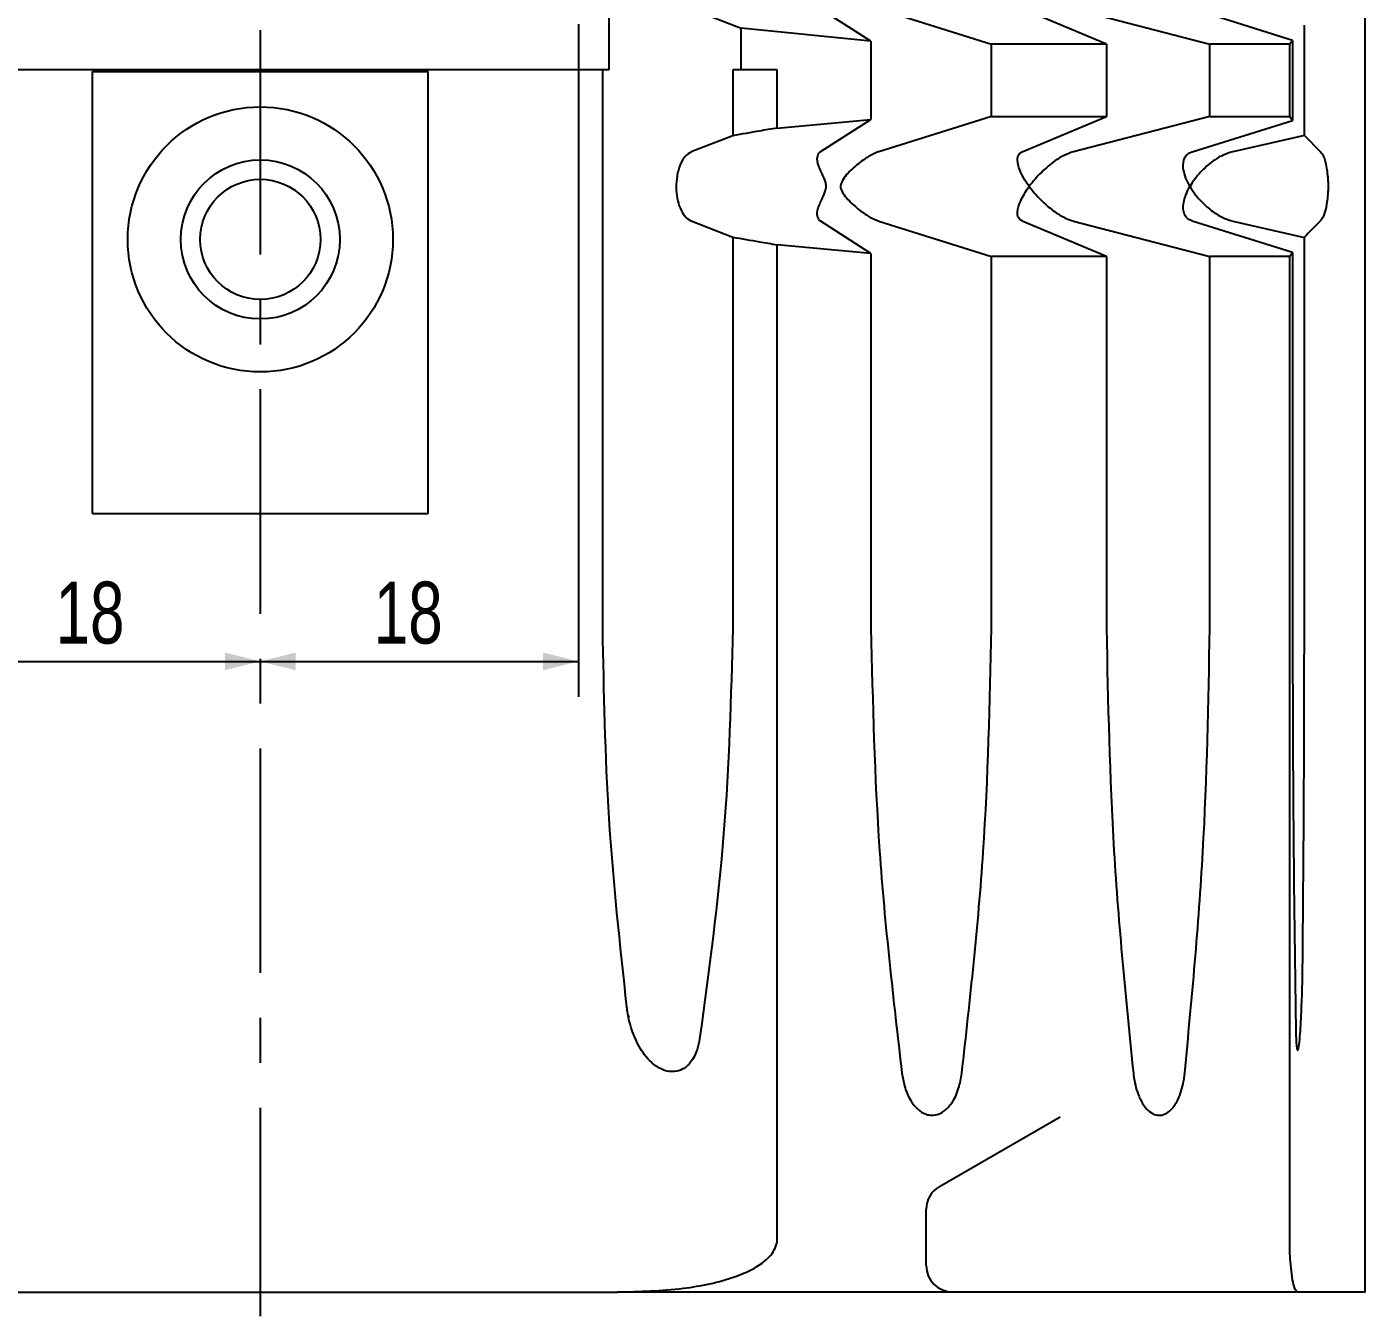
# Model space of a CAD drawing. Header units: millimetres. Extents: x 8 to 832, y 8 to 585.
# Drawn here: x 560 to 635.7, y 178.7 to 251.7 of the extents above; entities that cross this region are included whole.
import ezdxf

# ---------------------------------------------------------------- set-up
doc = ezdxf.new("R2010")
doc.units = ezdxf.units.MM
doc.linetypes.add('CENTERX2', pattern=[20.32, 12.7, -2.54, 2.54, -2.54])
doc.layers.add('CENTERLINE', color=4, linetype='CENTERX2')
doc.layers.add('DIMENSIONS', color=2, linetype='Continuous')
doc.layers.add('OUTLINE', color=7, linetype='Continuous', lineweight=25)
doc.styles.add('SLDTEXTSTYLE0', font='TXT', dxfattribs={"width": 0.75})
doc.dimstyles.new('SLDDIMSTYLE2', dxfattribs={"dimtxt": 3.5, "dimasz": 2, "dimexe": 0, "dimexo": 0.0625, "dimgap": 0.875, "dimtad": 1, "dimrnd": 1e-09, "dimzin": 12, "dimdsep": 46, "dimtxsty": 'SLDTEXTSTYLE0', "dimsah": 1, "dimcen": 0.09, "dimadec": 0, "dimazin": 3, "dimtfac": 1, "dimtofl": 0, "dimtmove": 0, "dimatfit": 3, "dimfxl": 0, "dimfrac": 2, "dimtolj": 1, "dimtzin": 12, "dimarcsym": 0})

# ---------------------------------------------------------------- blocks, each defined once
blk = doc.blocks.new('_D_111')
at = {"layer": 'DIMENSIONS'}
for p, q in [((555.162, 251.851), (555.162, 213.795)), ((555.162, 215.795), (573.162, 215.795))]:
    blk.add_line(p, q, dxfattribs=at)
for points in [[(555.162, 215.795), (557.162, 215.295), (557.162, 216.295)], [(573.162, 215.795), (571.162, 216.295), (571.162, 215.295)]]:
    blk.add_solid(points, dxfattribs=at)
at = {"layer": 'DIMENSIONS', "insert": (561.576, 220.307), "char_height": 3.5, "attachment_point": 1, "style": 'SLDTEXTSTYLE0'}
blk.add_mtext('18', dxfattribs=at)
blk = doc.blocks.new('_D_112')
at = {"layer": 'DIMENSIONS'}
for p, q in [((591.162, 251.84), (591.162, 213.795)), ((573.162, 215.795), (591.162, 215.795))]:
    blk.add_line(p, q, dxfattribs=at)
for points in [[(573.162, 215.795), (575.162, 215.295), (575.162, 216.295)], [(591.162, 215.795), (589.162, 216.295), (589.162, 215.295)]]:
    blk.add_solid(points, dxfattribs=at)
at = {"layer": 'DIMENSIONS', "insert": (579.576, 220.307), "char_height": 3.5, "attachment_point": 1, "style": 'SLDTEXTSTYLE0'}
blk.add_mtext('18', dxfattribs=at)

msp = doc.modelspace()

# ---------------------------------------------------------------- linework, layer by layer
at = {"layer": 'CENTERLINE'}
msp.add_line((573.16249, 414.06771), (573.16249, 178.74946), dxfattribs=at)
at = {"layer": 'OUTLINE'}
for p, q in [((635.66249, 180.11771), (635.66249, 414.01687)), ((592.87289, 252.76466), (592.87289, 249.26772)), ((597.54153, 252.71142), (600.35963, 251.61754)), ((607.70281, 250.88082), (604.83912, 252.71142)), ((608.14878, 252.70531), (614.52018, 250.71002)), ((621.02314, 250.71002), (616.26219, 252.70531)), ((619.16981, 252.70531), (626.87319, 250.71002)), ((631.54914, 250.9304), (625.88034, 252.70531)), ((600.35963, 249.26772), (600.35963, 251.61754)), ((607.70281, 250.88082), (600.35963, 251.61754)), ((632.21954, 245.55573), (632.21954, 251.7797)), ((607.70281, 250.88082), (607.70281, 246.45461)), ((621.02314, 250.71002), (614.52018, 250.71002)), ((614.52018, 246.62541), (614.52018, 250.71002)), ((621.02314, 250.71002), (621.02314, 246.62541)), ((631.38927, 250.71002), (626.87319, 250.71002)), ((626.87319, 246.62541), (626.87319, 250.71002)), ((631.54914, 250.9304), (631.38927, 250.71002)), ((631.38927, 246.62541), (631.38927, 250.71002)), ((631.54914, 250.9304), (631.54914, 246.40503)), ((592.87289, 249.26772), (553.45208, 249.26772)), ((563.66249, 249.16772), (582.66249, 249.16772)), ((563.66249, 224.16772), (563.66249, 249.16772)), ((582.66249, 224.16772), (582.66249, 249.16772)), ((592.53135, 217.66767), (592.53135, 249.26772)), ((600.35963, 249.26772), (599.88793, 249.26772)), ((599.88793, 249.26772), (599.88793, 245.53708)), ((602.40248, 249.26772), (600.35963, 249.26772)), ((602.40248, 245.96961), (602.40248, 249.26772)), ((602.40248, 245.96961), (607.70281, 246.45461)), ((604.83912, 244.62401), (607.70281, 246.45461)), ((614.52018, 246.62541), (608.14878, 244.63012)), ((614.52018, 246.62541), (621.02314, 246.62541)), ((616.26219, 244.63012), (621.02314, 246.62541)), ((626.87319, 246.62541), (619.16981, 244.63012)), ((625.88034, 244.63012), (631.54914, 246.40503)), ((626.87319, 246.62541), (631.38927, 246.62541)), ((631.38927, 246.62541), (631.54914, 246.40503)), ((599.88793, 245.53708), (597.54153, 244.62401)), ((632.21954, 245.55573), (628.1801, 244.63012)), ((632.21954, 245.55573), (633.13101, 244.62401)), ((604.76037, 244.55674), (604.83912, 244.62401)), ((608.14878, 244.63012), (608.12905, 244.62401)), ((616.24775, 244.62401), (616.26219, 244.63012)), ((619.16981, 244.63012), (619.14602, 244.62401)), ((625.86093, 244.62401), (625.88034, 244.63012)), ((628.1801, 244.63012), (628.1533, 244.62401)), ((604.83912, 240.71142), (604.76037, 240.77869)), ((597.54153, 240.71142), (599.88793, 239.79834)), ((607.70281, 238.88082), (604.83912, 240.71142)), ((608.12905, 240.71142), (608.14878, 240.70531)), ((608.14878, 240.70531), (614.52018, 238.71002)), ((616.26219, 240.70531), (616.24775, 240.71142)), ((621.02314, 238.71002), (616.26219, 240.70531)), ((619.14602, 240.71142), (619.16981, 240.70531)), ((619.16981, 240.70531), (626.87319, 238.71002)), ((625.88034, 240.70531), (625.86093, 240.71142)), ((631.54914, 238.9304), (625.88034, 240.70531)), ((628.1533, 240.71142), (628.1801, 240.70531)), ((628.1801, 240.70531), (632.21954, 239.7797)), ((599.88793, 239.79834), (599.88793, 217.66767)), ((602.40248, 183.11771), (602.40248, 239.36582)), ((607.70281, 238.88082), (602.40248, 239.36582)), ((632.21954, 217.66767), (632.21954, 239.7797)), ((607.70281, 238.88082), (607.70281, 217.66767)), ((614.52018, 217.66767), (614.52018, 238.71002)), ((621.02314, 238.71002), (614.52018, 238.71002)), ((621.02314, 238.71002), (621.02314, 217.66767)), ((626.87319, 217.66767), (626.87319, 238.71002)), ((631.38927, 238.71002), (626.87319, 238.71002)), ((631.54914, 238.9304), (631.38927, 238.71002)), ((631.38927, 183.11771), (631.38927, 238.71002)), ((631.54914, 238.9304), (631.54914, 217.66767)), ((563.66249, 224.16772), (582.66249, 224.16772)), ((593.97087, 195.76744), (593.9985, 195.64727)), ((611.57749, 186.09073), (618.41249, 190.03692)), ((611.57749, 186.09073), (618.41249, 190.03692)), ((610.82749, 181.61771), (610.82749, 184.79169)), ((610.82749, 181.61771), (610.82749, 184.79169)), ((552.96403, 180.11771), (593.36094, 180.11771)), ((631.86617, 180.11771), (593.36094, 180.11771)), ((635.66249, 180.11771), (631.86617, 180.11771))]:
    msp.add_line(p, q, dxfattribs=at)
for radius in [7.5, 4.5, 3.4]:
    msp.add_circle((573.16249, 239.66771), radius, dxfattribs=at)
for centre, start, end in [((612.32749, 184.79169), 120, 180), ((612.32749, 184.79169), 120, 180), ((612.32749, 181.61771), 180, 270), ((612.32749, 181.61771), 180, 270)]:
    msp.add_arc(centre, 1.5, start, end, dxfattribs=at)
for points, knots in [([(602.40248, 245.96961), (602.0663, 245.91253), (601.2278, 245.77019), (600.38989, 245.62441), (599.88793, 245.53708)], [0, 0, 0, 0, 0.4009378, 1, 1, 1, 1]), ([(597.54153, 244.62401), (597.42134, 244.55284), (597.18055, 244.41027), (596.8951, 243.9151), (596.7194, 243.2905), (596.6697, 242.61908), (596.73455, 241.98147), (596.89971, 241.42122), (597.15332, 240.97929), (597.3853, 240.77864), (597.52046, 240.72048), (597.54153, 240.71142)], [0, 0, 0, 0, 0.13303255, 0.26652203, 0.39257423, 0.50976158, 0.62208525, 0.73463464, 0.85188928, 0.9769183, 1, 1, 1, 1]), ([(604.76037, 240.77869), (604.71523, 240.86834), (604.61383, 241.06968), (604.75197, 241.58112), (604.98775, 242.04946), (605.1384, 242.42306), (605.17794, 242.6272), (605.16081, 242.83804), (605.02555, 243.21567), (604.77807, 243.68947), (604.60939, 244.23303), (604.71292, 244.455), (604.76037, 244.55674)], [0, 0, 0, 0, 0.11831462, 0.26570676, 0.41668133, 0.46218609, 0.49331976, 0.52469136, 0.56931191, 0.71322055, 0.86855267, 1, 1, 1, 1]), ([(608.12905, 244.62401), (607.98177, 244.56656), (607.79237, 244.49268), (607.58458, 244.36708), (607.53838, 244.33915)], [0, 0, 0, 0, 0.77764526, 1, 1, 1, 1]), ([(616.65598, 242.66772), (616.65442, 242.66984), (616.42423, 242.98448), (616.11334, 243.51887), (615.9641, 244.12667), (616.02579, 244.47827), (616.18229, 244.58103), (616.24775, 244.62401)], [0, 0, 0, 0, 0.00266124, 0.39434016, 0.66025907, 0.85790214, 1, 1, 1, 1]), ([(619.14602, 244.62401), (618.97367, 244.56484), (618.63009, 244.44688), (617.99845, 244.04731), (617.44167, 243.57546), (616.97686, 243.08056), (616.75772, 242.80653), (616.65753, 242.66984), (616.65598, 242.66772)], [0, 0, 0, 0, 0.18305055, 0.364911818, 0.657506331, 0.828916407, 0.997342294, 1, 1, 1, 1]), ([(625.74859, 242.66772), (625.74736, 242.66984), (625.56543, 242.98451), (625.35298, 243.51886), (625.36038, 244.12667), (625.54521, 244.47827), (625.76782, 244.58103), (625.86093, 244.62401)], [0, 0, 0, 0, 0.00266095, 0.39433977, 0.66025886, 0.8579015, 1, 1, 1, 1]), ([(628.1533, 244.62401), (627.96407, 244.56484), (627.58683, 244.44688), (626.94806, 244.04731), (626.42042, 243.57547), (626.01023, 243.08056), (625.82907, 242.80655), (625.74982, 242.66984), (625.74859, 242.66772)], [0, 0, 0, 0, 0.18305009, 0.36491186, 0.65750634, 0.82891668, 0.9973427, 1, 1, 1, 1]), ([(633.13101, 244.62401), (633.19005, 244.5565), (633.30769, 244.42196), (633.44301, 243.93427), (633.52135, 243.41451), (633.54846, 243.09234), (633.55939, 242.86419), (633.56183, 242.63428), (633.55716, 242.40979), (633.54105, 242.12627), (633.48557, 241.62197), (633.34611, 241.01829), (633.21537, 240.83177), (633.13101, 240.71142)], [0, 0, 0, 0, 0.183308991, 0.36528117, 0.434605447, 0.459877539, 0.48537401, 0.503224051, 0.521075659, 0.546492487, 0.592904269, 0.737322494, 1, 1, 1, 1]), ([(607.53838, 244.33915), (607.47304, 244.2975), (607.17341, 244.10651), (606.64105, 243.6657), (606.16106, 243.18805), (605.99357, 242.79703), (605.98037, 242.61843), (606.04721, 242.37368), (606.34182, 241.96073), (606.8626, 241.46796), (607.32476, 241.12829), (607.53357, 240.99925), (607.53838, 240.99628)], [0, 0, 0, 0, 0.05247252, 0.24059616, 0.43360582, 0.47531066, 0.51008005, 0.54478303, 0.63471113, 0.83146354, 0.99611388, 1, 1, 1, 1]), ([(616.24775, 240.71142), (616.16701, 240.77058), (616.00606, 240.88853), (615.97196, 241.28825), (616.14733, 241.8815), (616.45492, 242.39259), (616.65442, 242.66559), (616.65598, 242.66772)], [0, 0, 0, 0, 0.18321823, 0.3652451, 0.65810478, 0.99733771, 1, 1, 1, 1]), ([(616.65598, 242.66772), (616.65753, 242.66559), (616.88807, 242.3507), (617.35936, 241.81663), (618.10854, 241.20875), (618.69753, 240.85717), (619.01376, 240.7544), (619.14602, 240.71142)], [0, 0, 0, 0, 0.002662243, 0.394341343, 0.660258396, 0.857901905, 1, 1, 1, 1]), ([(625.86093, 240.71142), (625.74416, 240.77058), (625.51138, 240.88853), (625.3452, 241.28825), (625.37424, 241.88151), (625.58968, 242.39256), (625.74736, 242.66559), (625.74859, 242.66772)], [0, 0, 0, 0, 0.183218559, 0.365245896, 0.658105504, 0.99733801, 1, 1, 1, 1]), ([(625.74859, 242.66772), (625.74982, 242.66559), (625.93218, 242.35066), (626.33855, 241.81665), (627.05651, 241.20875), (627.6584, 240.85717), (628.00735, 240.7544), (628.1533, 240.71142)], [0, 0, 0, 0, 0.00266184, 0.39434171, 0.66025798, 0.85790183, 1, 1, 1, 1]), ([(607.53838, 240.99628), (607.57192, 240.9759), (607.77946, 240.84978), (607.96962, 240.77452), (608.12905, 240.71142)], [0, 0, 0, 0, 0.16160141, 1, 1, 1, 1]), ([(633.13101, 240.71142), (632.82949, 240.42572), (632.52548, 240.13768), (632.22202, 239.7826), (632.21954, 239.7797)], [0, 0, 0, 0, 0.99184051, 1, 1, 1, 1]), ([(599.88793, 239.79834), (600.38989, 239.71102), (601.2278, 239.56525), (602.0663, 239.4229), (602.40248, 239.36582)], [0, 0, 0, 0, 0.5990617, 1, 1, 1, 1]), ([(593.89863, 196.2265), (593.51188, 199.78415), (592.73714, 206.91085), (592.60002, 214.07824), (592.53135, 217.66767)], [0, 0, 0, 0, 0.49920084, 1, 1, 1, 1]), ([(599.88793, 217.66767), (599.78459, 213.79214), (599.57729, 206.01855), (598.53515, 198.3123), (598.01257, 194.448)], [0, 0, 0, 0, 0.498549801, 1, 1, 1, 1]), ([(607.70281, 217.66767), (607.80151, 213.46766), (607.99947, 205.04453), (608.9694, 196.69043), (609.45569, 192.50193)], [0, 0, 0, 0, 0.49862839, 1, 1, 1, 1]), ([(612.8441, 192.50193), (613.30955, 196.67029), (614.24238, 205.02428), (614.42745, 213.4474), (614.52018, 217.66767)], [0, 0, 0, 0, 0.49896687, 1, 1, 1, 1]), ([(621.02314, 217.66767), (621.10949, 213.46766), (621.28265, 205.04453), (622.12395, 196.69043), (622.54575, 192.50193)], [0, 0, 0, 0, 0.49862839, 1, 1, 1, 1]), ([(625.45337, 192.50193), (625.8483, 196.67029), (626.63979, 205.02428), (626.79529, 213.4474), (626.87319, 217.66767)], [0, 0, 0, 0, 0.49896688, 1, 1, 1, 1]), ([(631.54914, 217.66767), (631.55912, 213.9224), (631.57914, 206.40397), (631.67842, 198.96872), (631.72824, 195.23731)], [0, 0, 0, 0, 0.49814584, 1, 1, 1, 1]), ([(632.12607, 198.93386), (632.15279, 202.04445), (632.20631, 208.27435), (632.21513, 214.53364), (632.21954, 217.66767)], [0, 0, 0, 0, 0.49929932, 1, 1, 1, 1]), ([(631.72824, 195.23731), (631.72845, 195.2232), (631.73155, 195.00778), (631.74116, 194.5947), (631.7661, 194.12861), (631.7966, 193.88134), (631.82644, 193.77566), (631.86391, 193.78886), (631.9164, 194.02862), (631.98835, 194.72006), (632.07493, 196.26647), (632.11463, 197.82598), (632.12517, 198.84719), (632.12607, 198.93386)], [0, 0, 0, 0, 0.00499092, 0.07615133, 0.14809392, 0.19024981, 0.22265923, 0.27154765, 0.33698369, 0.44494544, 0.64130548, 0.96955664, 1, 1, 1, 1]), ([(598.01257, 194.448), (597.97486, 194.24611), (597.88652, 193.77319), (597.59334, 193.17314), (597.15687, 192.76128), (596.72393, 192.58414), (596.25421, 192.57505), (595.70984, 192.7625), (595.05156, 193.27699), (594.32614, 194.35787), (593.99991, 195.44419), (593.90857, 196.14973), (593.89863, 196.2265)], [0, 0, 0, 0, 0.08304167, 0.19452298, 0.26324166, 0.32141158, 0.37960514, 0.44947069, 0.55017537, 0.71201962, 0.96866774, 1, 1, 1, 1]), ([(609.45569, 192.50193), (609.49533, 192.26144), (609.58547, 191.7145), (609.88821, 190.99125), (610.31604, 190.44868), (610.71038, 190.19851), (611.08551, 190.10071), (611.46405, 190.13221), (611.90391, 190.3647), (612.34813, 190.85914), (612.69418, 191.60895), (612.79542, 192.21201), (612.8441, 192.50193)], [0, 0, 0, 0, 0.10969354, 0.2494805, 0.35367744, 0.43311976, 0.47729807, 0.55145169, 0.6253685, 0.72480094, 0.86769595, 1, 1, 1, 1]), ([(622.54575, 192.50193), (622.55719, 192.40748), (622.61244, 191.95124), (622.79501, 191.26203), (623.16266, 190.5974), (623.53914, 190.23966), (623.84246, 190.12327), (624.13901, 190.1106), (624.44421, 190.21005), (624.82268, 190.54954), (625.19366, 191.19735), (625.38376, 191.91146), (625.44052, 192.3929), (625.45337, 192.50193)], [0, 0, 0, 0, 0.04298449, 0.20763276, 0.32197684, 0.40784898, 0.47955508, 0.50792809, 0.58675048, 0.66511615, 0.78078818, 0.95035726, 1, 1, 1, 1]), ([(593.36094, 180.11771), (594.60768, 180.15047), (596.8583, 180.20962), (599.42536, 180.72236), (601.0735, 181.4128), (601.88198, 181.95272), (602.31035, 182.59284), (602.39933, 182.92206), (602.40217, 183.09809), (602.40248, 183.11771)], [0, 0, 0, 0, 0.37025467, 0.66838509, 0.76783416, 0.90169808, 0.94773867, 0.99417211, 1, 1, 1, 1]), ([(631.86617, 180.11771), (631.85708, 180.11869), (631.77086, 180.12797), (631.64399, 180.34579), (631.50755, 181.0445), (631.43648, 181.72314), (631.39644, 182.42784), (631.39162, 182.8919), (631.38927, 183.11771)], [0, 0, 0, 0, 0.04605457, 0.4372325, 0.63859868, 0.79596826, 0.90071462, 1, 1, 1, 1])]:
    msp.add_open_spline(points, degree=3, knots=knots, dxfattribs=at)

# ---------------------------------------------------------------- dimensions: what is measured, and where the dimension line sits
at = {"layer": 'DIMENSIONS'}
for base, p1, p2, picture, middle in [((573.16249, 215.79507), (555.16249, 252.85087), (573.16249, 178.74946), '_D_111', (564.16249, 215.79507)), ((591.16249, 215.79507), (573.16249, 178.74946), (591.16249, 252.84031), '_D_112', (582.16249, 215.79507))]:
    dim = msp.add_linear_dim(base=base, p1=p1, p2=p2, dimstyle='SLDDIMSTYLE2', dxfattribs=at)
    dim.commit()
    dim.dimension.update_dxf_attribs({"geometry": picture, "text_midpoint": middle, "dimtype": 160})

doc.saveas('drawing.dxf')
